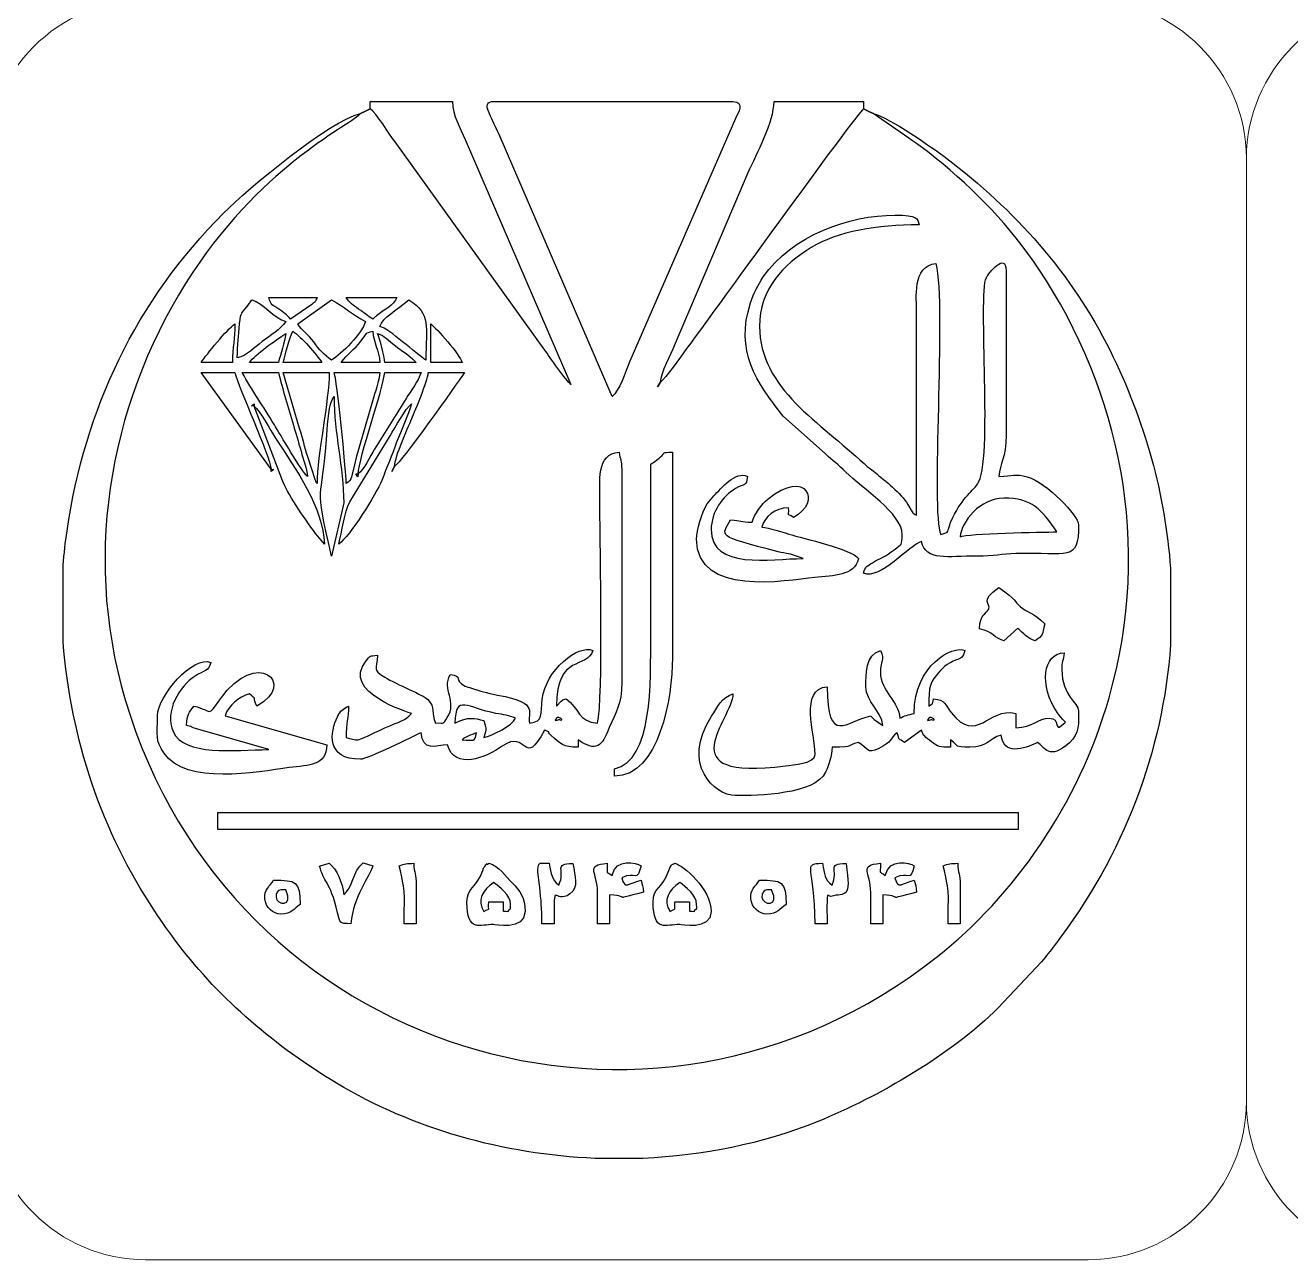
# Model space of a CAD drawing. Header units: millimetres. Extents: x -591 to 604, y 170 to 320.
# Drawn here: x -190.9 to -140.9, y 220.3 to 269.1 of the extents above; entities that cross this region are included whole.
import ezdxf

# ---------------------------------------------------------------- set-up
doc = ezdxf.new("R2010")
doc.units = ezdxf.units.MM
doc.header["$MEASUREMENT"] = 0
doc.layers.add('Layer 1', color=7, linetype='Continuous')

msp = doc.modelspace()

# ---------------------------------------------------------------- linework, layer by layer
at = {"layer": 'Layer 1', "color": 250, "lineweight": 18}
for points in [[(-186.1708, 270.0725), (-186.1708, 270.0725), (-148.8834, 270.0725), (-148.8834, 270.0725), (-145.4375, 270.0725), (-142.6271, 267.2621), (-142.6271, 263.8162), (-142.6271, 263.8162), (-142.6271, 226.5288), (-142.6271, 226.5288), (-142.6271, 223.0829), (-145.4375, 220.2725), (-148.8834, 220.2725), (-148.8834, 220.2725), (-186.1708, 220.2725), (-186.1708, 220.2725), (-189.6167, 220.2725), (-192.4271, 223.0829), (-192.4271, 226.5288), (-192.4271, 226.5288), (-192.4271, 263.8162), (-192.4271, 263.8162), (-192.4271, 267.2621), (-189.6167, 270.0725), (-186.1708, 270.0725)], [(-136.3708, 270.0725), (-136.3708, 270.0725), (-99.0834, 270.0725), (-99.0834, 270.0725), (-95.6375, 270.0725), (-92.8271, 267.2621), (-92.8271, 263.8162), (-92.8271, 263.8162), (-92.8271, 226.5288), (-92.8271, 226.5288), (-92.8271, 223.0829), (-95.6375, 220.2725), (-99.0834, 220.2725), (-99.0834, 220.2725), (-136.3708, 220.2725), (-136.3708, 220.2725), (-139.8167, 220.2725), (-142.6271, 223.0829), (-142.6271, 226.5288), (-142.6271, 226.5288), (-142.6271, 263.8162), (-142.6271, 263.8162), (-142.6271, 267.2621), (-139.8167, 270.0725), (-136.3708, 270.0725)]]:
    msp.add_open_spline(points, degree=3, knots=[0, 0, 0, 0, 0.125, 0.125, 0.125, 0.25, 0.25, 0.25, 0.375, 0.375, 0.375, 0.5, 0.5, 0.5, 0.625, 0.625, 0.625, 0.75, 0.75, 0.75, 0.875, 0.875, 0.875, 1, 1, 1, 1], dxfattribs=at)
at = {"layer": 'Layer 1', "color": 240}
for points, knots in [([(-177.2804, 265.7787), (-177.2804, 265.7787), (-177.4717, 265.6831), (-177.4717, 265.6831), (-177.4717, 265.6831), (-177.2804, 265.7787), (-177.2804, 265.7787)], [0, 0, 0, 0, 0.5, 0.5, 0.5, 1, 1, 1, 1]), ([(-177.2804, 265.7787), (-177.0498, 265.6096), (-176.5298, 264.7777), (-176.2973, 264.467), (-176.2973, 264.467), (-170.3768, 256.2356), (-170.3768, 256.2356), (-170.2064, 255.9854), (-169.5075, 254.9977), (-169.3439, 254.878), (-169.3439, 254.878), (-173.5247, 264.5622), (-173.5247, 264.5622), (-173.7188, 265.0163), (-174.0294, 265.5037), (-174.0294, 266.0656), (-174.0294, 266.0656), (-177.2804, 266.0656), (-177.2804, 266.0656), (-177.2804, 266.0656), (-177.2804, 265.7787), (-177.2804, 265.7787)], [0, 0, 0, 0, 0.1428571, 0.1428571, 0.1428571, 0.2857143, 0.2857143, 0.2857143, 0.4285714, 0.4285714, 0.4285714, 0.5714286, 0.5714286, 0.5714286, 0.7142857, 0.7142857, 0.7142857, 0.8571429, 0.8571429, 0.8571429, 1, 1, 1, 1]), ([(-167.7184, 254.3999), (-167.4313, 254.6104), (-167.1843, 255.3724), (-167.0081, 255.7932), (-167.0081, 255.7932), (-162.8333, 265.3944), (-162.8333, 265.3944), (-162.7437, 265.5854), (-162.4409, 266.0656), (-162.9375, 266.0656), (-162.9375, 266.0656), (-172.4037, 266.0656), (-172.4037, 266.0656), (-172.9265, 266.0656), (-172.5204, 265.5359), (-172.1862, 264.7534), (-172.1862, 264.7534), (-167.7184, 254.3999), (-167.7184, 254.3999)], [0, 0, 0, 0, 0.1666667, 0.1666667, 0.1666667, 0.3333333, 0.3333333, 0.3333333, 0.5, 0.5, 0.5, 0.6666667, 0.6666667, 0.6666667, 0.8333333, 0.8333333, 0.8333333, 1, 1, 1, 1]), ([(-165.806, 254.9736), (-165.5844, 255.122), (-165.0098, 255.9717), (-164.795, 256.2575), (-164.0963, 257.1873), (-158.0695, 265.5622), (-157.7739, 265.7787), (-157.7739, 265.7787), (-157.7739, 266.0656), (-157.7739, 266.0656), (-157.7739, 266.0656), (-161.3119, 266.0656), (-161.3119, 266.0656), (-161.3119, 265.2549), (-162.0009, 264.002), (-162.331, 263.26), (-162.331, 263.26), (-165.2459, 256.4215), (-165.2459, 256.4215), (-165.3788, 256.0995), (-165.776, 255.3346), (-165.806, 254.9736)], [0, 0, 0, 0, 0.1428571, 0.1428571, 0.1428571, 0.2857143, 0.2857143, 0.2857143, 0.4285714, 0.4285714, 0.4285714, 0.5714286, 0.5714286, 0.5714286, 0.7142857, 0.7142857, 0.7142857, 0.8571429, 0.8571429, 0.8571429, 1, 1, 1, 1]), ([(-157.5826, 265.6831), (-157.5826, 265.6831), (-157.7739, 265.7787), (-157.7739, 265.7787), (-157.7739, 265.7787), (-157.5826, 265.6831), (-157.5826, 265.6831)], [0, 0, 0, 0, 0.5, 0.5, 0.5, 1, 1, 1, 1]), ([(-157.3914, 265.5875), (-157.3914, 265.5875), (-156.1483, 264.727), (-156.1483, 264.727), (-155.6948, 264.4247), (-155.3726, 264.1902), (-154.9355, 263.8364), (-153.3436, 262.5483), (-151.9657, 261.1385), (-150.8313, 259.4301), (-147.6321, 254.6115), (-146.3158, 248.6305), (-148.0599, 242.4866), (-149.2536, 238.2813), (-151.8396, 234.638), (-154.85, 232.2562), (-166.2312, 223.2512), (-182.8424, 228.4985), (-186.9731, 242.4121), (-188.744, 248.377), (-187.4536, 254.554), (-184.2992, 259.3151), (-181.415, 263.6681), (-177.9682, 265.1707), (-177.6629, 265.5875), (-178.9107, 265.2968), (-182.0737, 262.6586), (-183.0892, 261.6432), (-186.5412, 258.1916), (-188.5731, 253.9153), (-189.2759, 249.0881), (-189.3414, 248.6392), (-189.3904, 248.1872), (-189.4241, 247.7331), (-189.4241, 247.7331), (-189.4241, 244.6858), (-189.4241, 244.6858), (-189.1492, 240.8946), (-187.8712, 237.1401), (-185.829, 234.0897), (-185.4884, 233.581), (-185.2405, 233.2306), (-184.8763, 232.7477), (-183.2164, 230.5463), (-180.9688, 228.66), (-178.6139, 227.2489), (-175.5971, 225.4412), (-172.0101, 224.4299), (-168.3913, 224.2793), (-168.3913, 224.2793), (-166.4984, 224.2793), (-166.4984, 224.2793), (-164.1227, 224.3787), (-161.7737, 224.8554), (-159.6043, 225.7271), (-157.1533, 226.7121), (-154.3097, 228.381), (-152.4412, 230.2297), (-152.4412, 230.2297), (-150.7262, 232.0528), (-150.7262, 232.0528), (-150.5473, 232.2643), (-150.3729, 232.4916), (-150.219, 232.6928), (-147.4563, 236.3041), (-145.9255, 240.3925), (-145.6301, 244.5787), (-145.6301, 244.5787), (-145.6301, 247.5939), (-145.6301, 247.5939), (-145.8348, 250.5065), (-146.6311, 253.4224), (-148.0206, 256.2167), (-149.5373, 259.2669), (-151.8182, 261.8047), (-154.4818, 263.8118), (-155.0478, 264.2384), (-156.737, 265.4351), (-157.3914, 265.5875)], [0, 0, 0, 0, 0.0384615, 0.0384615, 0.0384615, 0.0769231, 0.0769231, 0.0769231, 0.1153846, 0.1153846, 0.1153846, 0.1538462, 0.1538462, 0.1538462, 0.1923077, 0.1923077, 0.1923077, 0.2307692, 0.2307692, 0.2307692, 0.2692308, 0.2692308, 0.2692308, 0.3076923, 0.3076923, 0.3076923, 0.3461538, 0.3461538, 0.3461538, 0.3846154, 0.3846154, 0.3846154, 0.4230769, 0.4230769, 0.4230769, 0.4615385, 0.4615385, 0.4615385, 0.5, 0.5, 0.5, 0.5384615, 0.5384615, 0.5384615, 0.5769231, 0.5769231, 0.5769231, 0.6153846, 0.6153846, 0.6153846, 0.6538462, 0.6538462, 0.6538462, 0.6923077, 0.6923077, 0.6923077, 0.7307692, 0.7307692, 0.7307692, 0.7692308, 0.7692308, 0.7692308, 0.8076923, 0.8076923, 0.8076923, 0.8461538, 0.8461538, 0.8461538, 0.8846154, 0.8846154, 0.8846154, 0.9230769, 0.9230769, 0.9230769, 0.9615385, 0.9615385, 0.9615385, 1, 1, 1, 1]), ([(-177.4717, 265.6831), (-177.4717, 265.6831), (-177.6629, 265.5875), (-177.6629, 265.5875), (-177.6629, 265.5875), (-177.4717, 265.6831), (-177.4717, 265.6831)], [0, 0, 0, 0, 0.5, 0.5, 0.5, 1, 1, 1, 1]), ([(-157.3914, 265.5875), (-157.3914, 265.5875), (-157.5826, 265.6831), (-157.5826, 265.6831), (-157.5826, 265.6831), (-157.3914, 265.5875), (-157.3914, 265.5875)], [0, 0, 0, 0, 0.5, 0.5, 0.5, 1, 1, 1, 1]), ([(-156.244, 248.9495), (-156.244, 248.486), (-156.259, 248.5803), (-156.5233, 248.3682), (-156.9597, 248.0179), (-157.066, 248.0425), (-157.4166, 247.8272), (-157.6299, 247.6963), (-157.7037, 247.6824), (-157.7739, 247.4195), (-157.1164, 247.1155), (-155.9483, 248.5373), (-155.4791, 248.6626), (-155.2972, 247.8823), (-154.4518, 248.0929), (-153.2795, 248.0886), (-152.6164, 248.0862), (-152.2869, 248.1716), (-151.7529, 248.1877), (-149.6672, 248.2501), (-149.2636, 247.8229), (-149.2636, 249.3319), (-149.2636, 249.689), (-150.5272, 251.0026), (-151.2961, 251.2268), (-151.7825, 251.3686), (-151.8479, 251.2443), (-152.4192, 251.2443), (-152.3758, 251.7662), (-152.1323, 251.9736), (-152.1323, 252.87), (-152.1323, 252.87), (-152.1323, 259.3721), (-152.1323, 259.3721), (-152.1323, 260.1439), (-152.8365, 259.2628), (-152.9136, 259.1017), (-153.2531, 258.3923), (-152.637, 251.7926), (-153.2589, 250.9368), (-153.4944, 250.6128), (-153.9279, 250.3596), (-154.3261, 249.422), (-154.498, 249.0171), (-154.3162, 249.0558), (-154.714, 248.9495), (-155.1256, 249.8073), (-154.4998, 257.9185), (-154.9053, 259.6589), (-155.8651, 259.5791), (-155.6706, 258.2296), (-155.6703, 257.7466), (-155.6703, 257.7466), (-155.6703, 249.7144), (-155.6703, 249.7144), (-155.8752, 249.7971), (-155.7582, 249.7253), (-156.0158, 250.1339), (-156.3065, 250.5949), (-156.9052, 251.0529), (-157.3254, 251.406), (-157.5189, 251.5687), (-157.5572, 251.5644), (-157.7508, 251.7456), (-159.4544, 253.3403), (-161.8856, 254.721), (-161.8856, 257.1728), (-161.8856, 258.6435), (-160.9574, 259.6092), (-159.8389, 260.2897), (-158.7992, 260.9222), (-157.2236, 261.189), (-155.5746, 261.189), (-155.6432, 261.4456), (-155.6245, 261.5715), (-156.5308, 261.5715), (-158.3289, 261.5715), (-160.6113, 260.7647), (-161.7349, 259.1259), (-161.9655, 258.7895), (-162.0964, 258.5163), (-162.237, 258.0981), (-162.8705, 256.2133), (-162.0116, 254.9585), (-160.945, 253.6192), (-160.945, 253.6192), (-159.2798, 252.129), (-159.2798, 252.129), (-158.9734, 251.8369), (-158.7707, 251.7192), (-158.4678, 251.4111), (-157.8292, 250.762), (-156.244, 249.7869), (-156.244, 248.9495)], [0, 0, 0, 0, 0.0322581, 0.0322581, 0.0322581, 0.0645161, 0.0645161, 0.0645161, 0.0967742, 0.0967742, 0.0967742, 0.1290323, 0.1290323, 0.1290323, 0.1612903, 0.1612903, 0.1612903, 0.1935484, 0.1935484, 0.1935484, 0.2258065, 0.2258065, 0.2258065, 0.2580645, 0.2580645, 0.2580645, 0.2903226, 0.2903226, 0.2903226, 0.3225806, 0.3225806, 0.3225806, 0.3548387, 0.3548387, 0.3548387, 0.3870968, 0.3870968, 0.3870968, 0.4193548, 0.4193548, 0.4193548, 0.4516129, 0.4516129, 0.4516129, 0.483871, 0.483871, 0.483871, 0.516129, 0.516129, 0.516129, 0.5483871, 0.5483871, 0.5483871, 0.5806452, 0.5806452, 0.5806452, 0.6129032, 0.6129032, 0.6129032, 0.6451613, 0.6451613, 0.6451613, 0.6774194, 0.6774194, 0.6774194, 0.7096774, 0.7096774, 0.7096774, 0.7419355, 0.7419355, 0.7419355, 0.7741935, 0.7741935, 0.7741935, 0.8064516, 0.8064516, 0.8064516, 0.8387097, 0.8387097, 0.8387097, 0.8709677, 0.8709677, 0.8709677, 0.9032258, 0.9032258, 0.9032258, 0.9354839, 0.9354839, 0.9354839, 0.9677419, 0.9677419, 0.9677419, 1, 1, 1, 1]), ([(-180.4358, 257.4597), (-180.4358, 257.4597), (-179.586, 258.0442), (-179.586, 258.0442), (-179.4427, 258.1789), (-179.4625, 258.1037), (-179.384, 258.3203), (-179.384, 258.3203), (-181.2964, 258.3203), (-181.2964, 258.3203), (-181.2116, 258.0024), (-181.1366, 258.0212), (-180.9017, 257.8546), (-180.7223, 257.7275), (-180.5596, 257.6285), (-180.4358, 257.4597)], [0, 0, 0, 0, 0.2, 0.2, 0.2, 0.4, 0.4, 0.4, 0.6, 0.6, 0.6, 0.8, 0.8, 0.8, 1, 1, 1, 1]), ([(-177.1848, 257.4597), (-177.1848, 257.4597), (-177.0821, 257.5482), (-177.0821, 257.5482), (-177.0672, 257.5606), (-176.9986, 257.6186), (-176.978, 257.6355), (-176.7218, 257.8437), (-176.3473, 257.9922), (-176.2286, 258.3203), (-176.2286, 258.3203), (-178.2366, 258.3203), (-178.2366, 258.3203), (-178.0847, 258.0935), (-177.9822, 258.0195), (-177.7406, 257.8602), (-177.5092, 257.7077), (-177.3837, 257.5928), (-177.1848, 257.4597)], [0, 0, 0, 0, 0.1666667, 0.1666667, 0.1666667, 0.3333333, 0.3333333, 0.3333333, 0.5, 0.5, 0.5, 0.6666667, 0.6666667, 0.6666667, 0.8333333, 0.8333333, 0.8333333, 1, 1, 1, 1]), ([(-182.5395, 255.9298), (-182.1325, 256.0246), (-181.8958, 256.3187), (-181.5563, 256.5721), (-181.2167, 256.8254), (-180.8435, 257.0409), (-180.6271, 257.3641), (-181.0867, 257.4869), (-181.5063, 258.102), (-181.9657, 258.2246), (-182.4212, 257.5447), (-182.397, 257.8277), (-182.4476, 257.2723), (-182.4917, 256.7869), (-182.5395, 256.4771), (-182.5395, 255.9298)], [0, 0, 0, 0, 0.2, 0.2, 0.2, 0.4, 0.4, 0.4, 0.6, 0.6, 0.6, 0.8, 0.8, 0.8, 1, 1, 1, 1]), ([(-180.1489, 257.2685), (-179.9548, 256.9785), (-179.7525, 256.8596), (-179.52, 256.5588), (-179.2813, 256.2499), (-179.113, 256.0368), (-178.8103, 255.8342), (-178.4295, 256.0891), (-177.599, 256.8875), (-177.4717, 257.3641), (-177.9901, 257.6384), (-178.2919, 257.9505), (-178.8103, 258.2246), (-178.8103, 258.2246), (-180.1489, 257.2685), (-180.1489, 257.2685)], [0, 0, 0, 0, 0.2, 0.2, 0.2, 0.4, 0.4, 0.4, 0.6, 0.6, 0.6, 0.8, 0.8, 0.8, 1, 1, 1, 1]), ([(-176.8979, 257.1728), (-176.5256, 257.0734), (-175.4832, 256.1035), (-175.0812, 255.8342), (-175.0812, 257.2135), (-174.8653, 257.632), (-175.7505, 258.2246), (-176.2429, 257.7967), (-176.8, 257.5394), (-176.8979, 257.1728)], [0, 0, 0, 0, 0.3333333, 0.3333333, 0.3333333, 0.6666667, 0.6666667, 0.6666667, 1, 1, 1, 1]), ([(-183.9737, 255.7386), (-183.9737, 255.7386), (-182.7307, 255.7386), (-182.7307, 255.7386), (-182.7307, 256.4073), (-182.6351, 256.6528), (-182.6351, 257.2685), (-182.9547, 257.0546), (-183.7434, 256.0827), (-183.9737, 255.7386)], [0, 0, 0, 0, 0.3333333, 0.3333333, 0.3333333, 0.6666667, 0.6666667, 0.6666667, 1, 1, 1, 1]), ([(-174.8899, 255.7386), (-174.8899, 255.7386), (-173.6469, 255.7386), (-173.6469, 255.7386), (-173.732, 256.0573), (-174.6681, 257.106), (-174.8899, 257.2685), (-174.8899, 257.2685), (-174.8899, 255.7386), (-174.8899, 255.7386)], [0, 0, 0, 0, 0.3333333, 0.3333333, 0.3333333, 0.6666667, 0.6666667, 0.6666667, 1, 1, 1, 1]), ([(-182.0614, 255.7386), (-182.0614, 255.7386), (-180.914, 255.7386), (-180.914, 255.7386), (-180.8298, 256.0995), (-180.6562, 256.5367), (-180.6271, 256.886), (-180.9859, 256.6458), (-181.8407, 256.0679), (-182.0614, 255.7386)], [0, 0, 0, 0, 0.3333333, 0.3333333, 0.3333333, 0.6666667, 0.6666667, 0.6666667, 1, 1, 1, 1]), ([(-180.7227, 255.7386), (-180.7227, 255.7386), (-179.1928, 255.7386), (-179.1928, 255.7386), (-179.4173, 256.0737), (-180.0044, 256.7568), (-180.3402, 256.9816), (-180.4685, 256.7145), (-180.647, 256.0634), (-180.7227, 255.7386)], [0, 0, 0, 0, 0.3333333, 0.3333333, 0.3333333, 0.6666667, 0.6666667, 0.6666667, 1, 1, 1, 1]), ([(-178.4278, 255.7386), (-178.4278, 255.7386), (-176.8979, 255.7386), (-176.8979, 255.7386), (-176.9393, 256.2354), (-177.147, 256.5277), (-177.1848, 256.9816), (-177.5148, 256.8935), (-177.3526, 256.9722), (-177.6494, 256.5857), (-177.895, 256.266), (-178.1993, 256.0798), (-178.4278, 255.7386)], [0, 0, 0, 0, 0.25, 0.25, 0.25, 0.5, 0.5, 0.5, 0.75, 0.75, 0.75, 1, 1, 1, 1]), ([(-176.7066, 255.7386), (-176.7066, 255.7386), (-175.4637, 255.7386), (-175.4637, 255.7386), (-175.6112, 255.9402), (-175.9666, 256.1614), (-176.2021, 256.3388), (-176.6479, 256.6747), (-176.6849, 256.8037), (-176.9935, 256.886), (-176.9033, 256.6979), (-176.7286, 256.0025), (-176.7066, 255.7386)], [0, 0, 0, 0, 0.25, 0.25, 0.25, 0.5, 0.5, 0.5, 0.75, 0.75, 0.75, 1, 1, 1, 1]), ([(-181.2008, 251.5313), (-181.2416, 252.0214), (-182.4909, 254.7372), (-182.6351, 255.356), (-182.6351, 255.356), (-183.9737, 255.356), (-183.9737, 255.356), (-183.9737, 255.356), (-181.2008, 251.5313), (-181.2008, 251.5313)], [0, 0, 0, 0, 0.3333333, 0.3333333, 0.3333333, 0.6666667, 0.6666667, 0.6666667, 1, 1, 1, 1]), ([(-179.7665, 251.2443), (-179.7918, 251.548), (-179.9272, 251.913), (-180.0201, 252.2338), (-180.1284, 252.6078), (-180.2316, 252.9603), (-180.3194, 253.2731), (-180.5175, 253.9783), (-180.7559, 254.6774), (-180.914, 255.356), (-180.914, 255.356), (-182.3482, 255.356), (-182.3482, 255.356), (-181.9618, 254.6256), (-181.5065, 254.0096), (-181.0743, 253.2833), (-180.869, 252.9382), (-179.9643, 251.3892), (-179.7665, 251.2443)], [0, 0, 0, 0, 0.1666667, 0.1666667, 0.1666667, 0.3333333, 0.3333333, 0.3333333, 0.5, 0.5, 0.5, 0.6666667, 0.6666667, 0.6666667, 0.8333333, 0.8333333, 0.8333333, 1, 1, 1, 1]), ([(-179.384, 250.9576), (-179.384, 252.0683), (-178.906, 254.2569), (-178.906, 255.356), (-178.906, 255.356), (-180.7227, 255.356), (-180.7227, 255.356), (-180.7227, 255.356), (-180.0741, 253.1361), (-180.0741, 253.1361), (-179.959, 252.7262), (-179.8705, 252.4169), (-179.7553, 252.0206), (-179.7553, 252.0206), (-179.4538, 251.0789), (-179.4538, 251.0789), (-179.4456, 251.0624), (-179.426, 251.031), (-179.4192, 251.018), (-179.4123, 251.0049), (-179.3974, 250.9766), (-179.384, 250.9576)], [0, 0, 0, 0, 0.1428571, 0.1428571, 0.1428571, 0.2857143, 0.2857143, 0.2857143, 0.4285714, 0.4285714, 0.4285714, 0.5714286, 0.5714286, 0.5714286, 0.7142857, 0.7142857, 0.7142857, 0.8571429, 0.8571429, 0.8571429, 1, 1, 1, 1]), ([(-178.2366, 250.9576), (-177.9383, 251.176), (-178.0853, 251.0874), (-177.8334, 251.9886), (-177.8334, 251.9886), (-177.1961, 254.2198), (-177.1961, 254.2198), (-177.1015, 254.5439), (-176.9252, 255.029), (-176.8979, 255.356), (-176.8979, 255.356), (-178.7147, 255.356), (-178.7147, 255.356), (-178.5966, 255.11), (-178.2366, 251.513), (-178.2366, 250.9576)], [0, 0, 0, 0, 0.2, 0.2, 0.2, 0.4, 0.4, 0.4, 0.6, 0.6, 0.6, 0.8, 0.8, 0.8, 1, 1, 1, 1]), ([(-177.7585, 251.3399), (-177.5241, 251.5117), (-177.2915, 252.0235), (-177.1077, 252.3148), (-177.1077, 252.3148), (-175.8647, 254.3228), (-175.8647, 254.3228), (-175.681, 254.6145), (-175.3601, 255.0278), (-175.2724, 255.356), (-175.2724, 255.356), (-176.7066, 255.356), (-176.7066, 255.356), (-176.7592, 254.724), (-177.7447, 251.9594), (-177.7585, 251.3399)], [0, 0, 0, 0, 0.2, 0.2, 0.2, 0.4, 0.4, 0.4, 0.6, 0.6, 0.6, 0.8, 0.8, 0.8, 1, 1, 1, 1]), ([(-176.3242, 251.6269), (-176.0545, 251.8074), (-173.8776, 254.8687), (-173.5511, 255.356), (-173.5511, 255.356), (-174.9855, 255.356), (-174.9855, 255.356), (-175.018, 254.9663), (-175.4975, 253.885), (-175.6411, 253.5256), (-175.8223, 253.0723), (-176.2856, 252.0902), (-176.3242, 251.6269)], [0, 0, 0, 0, 0.25, 0.25, 0.25, 0.5, 0.5, 0.5, 0.75, 0.75, 0.75, 1, 1, 1, 1]), ([(-165.806, 254.9736), (-165.806, 254.9736), (-165.916, 254.7872), (-165.916, 254.7872), (-165.916, 254.7872), (-165.806, 254.9736), (-165.806, 254.9736)], [0, 0, 0, 0, 0.5, 0.5, 0.5, 1, 1, 1, 1]), ([(-178.8103, 248.0889), (-178.8103, 248.0889), (-178.3322, 250.1925), (-178.3322, 250.1925), (-178.3322, 251.6315), (-178.7147, 252.9305), (-178.7147, 254.3999), (-178.9396, 254.0761), (-178.9605, 253.4323), (-178.9982, 252.8666), (-179.1913, 249.9816), (-179.5384, 251.2142), (-178.8103, 248.0889)], [0, 0, 0, 0, 0.25, 0.25, 0.25, 0.5, 0.5, 0.5, 0.75, 0.75, 0.75, 1, 1, 1, 1]), ([(-181.8701, 254.0174), (-181.8701, 254.0174), (-181.8701, 254.113), (-181.8701, 254.113), (-181.8701, 254.113), (-181.9817, 254.0333), (-181.9817, 254.0333), (-181.9817, 254.0333), (-181.8701, 254.0174), (-181.8701, 254.0174)], [0, 0, 0, 0, 0.3333333, 0.3333333, 0.3333333, 0.6666667, 0.6666667, 0.6666667, 1, 1, 1, 1]), ([(-181.8701, 254.0174), (-181.8701, 254.0174), (-180.7376, 251.0383), (-180.7376, 251.0383), (-180.4966, 250.4315), (-179.7944, 249.4434), (-179.3585, 248.8793), (-179.2646, 248.7581), (-179.1818, 248.6644), (-179.0972, 248.567), (-179.1289, 249.9936), (-180.2262, 251.5132), (-181.0283, 252.7556), (-181.228, 253.0649), (-181.6408, 253.8493), (-181.8701, 254.0174)], [0, 0, 0, 0, 0.2, 0.2, 0.2, 0.4, 0.4, 0.4, 0.6, 0.6, 0.6, 0.8, 0.8, 0.8, 1, 1, 1, 1]), ([(-178.5234, 248.567), (-178.092, 248.8832), (-177.051, 250.5167), (-176.8293, 251.0802), (-176.6177, 251.6177), (-176.4249, 252.0804), (-176.2397, 252.5942), (-176.0686, 253.0696), (-175.7616, 253.6549), (-175.6549, 254.113), (-175.8847, 253.9446), (-176.2965, 253.161), (-176.4967, 252.8513), (-176.4967, 252.8513), (-178.0955, 250.2426), (-178.0955, 250.2426), (-178.2927, 249.827), (-178.4118, 249.0466), (-178.5234, 248.567)], [0, 0, 0, 0, 0.1666667, 0.1666667, 0.1666667, 0.3333333, 0.3333333, 0.3333333, 0.5, 0.5, 0.5, 0.6666667, 0.6666667, 0.6666667, 0.8333333, 0.8333333, 0.8333333, 1, 1, 1, 1]), ([(-168.2921, 241.4911), (-169.0585, 241.5081), (-169.0033, 242.0912), (-169.5351, 242.4473), (-169.7092, 242.4007), (-169.632, 242.4274), (-169.7297, 242.3549), (-169.7297, 242.3549), (-169.9176, 242.1605), (-169.9176, 242.1605), (-169.9176, 244.2652), (-168.6905, 243.5842), (-168.4833, 244.3597), (-169.0468, 244.6202), (-170.3392, 243.5889), (-170.4781, 242.4339), (-170.5463, 241.8663), (-170.4158, 241.5371), (-170.9694, 241.4911), (-171.1322, 241.8852), (-170.4696, 242.261), (-172.2528, 242.5982), (-172.7238, 242.6871), (-172.8852, 242.7497), (-173.3114, 242.8783), (-173.3165, 242.8798), (-173.5185, 242.9421), (-173.5291, 242.9475), (-174.0224, 243.1959), (-173.5655, 243.3423), (-174.1248, 243.4035), (-174.4524, 242.8205), (-173.8178, 242.3368), (-174.2396, 241.7039), (-174.4204, 241.4326), (-174.2874, 241.5002), (-174.6986, 241.4911), (-174.8866, 241.8829), (-174.6787, 242.095), (-175.0086, 242.4241), (-175.195, 242.6101), (-176.2138, 243.0026), (-176.7083, 243.3086), (-177.233, 243.6335), (-177.0069, 243.5706), (-176.9935, 244.1685), (-177.3173, 244.1415), (-177.268, 244.1611), (-177.4438, 243.9493), (-178.4817, 242.6975), (-175.6817, 241.8757), (-175.6549, 241.8736), (-175.8641, 241.5879), (-176.151, 241.552), (-176.7041, 241.2971), (-177.9453, 240.7253), (-177.6495, 240.7806), (-178.2366, 240.9174), (-178.2366, 241.4979), (-178.1409, 241.6835), (-178.1409, 242.1605), (-178.3707, 242.0389), (-178.4496, 242.0046), (-178.5801, 241.7387), (-178.8751, 241.1373), (-179.0392, 240.0567), (-177.6629, 240.0567), (-177.4252, 240.0567), (-175.5749, 240.9485), (-175.2724, 241.1085), (-175.2106, 240.3655), (-174.6974, 240.5908), (-174.2206, 240.6304), (-173.9449, 239.598), (-172.7064, 240.1298), (-172.0604, 240.579), (-171.0476, 241.2832), (-171.2272, 239.6329), (-170.3957, 241.2041), (-170.0272, 241.0708), (-170.3737, 241.222), (-170.1223, 240.9994), (-169.7513, 240.6709), (-169.6679, 240.5348), (-169.057, 240.5348), (-169.057, 240.5348), (-169.057, 240.8216), (-169.057, 240.8216), (-168.3367, 240.3391), (-168.1286, 240.5447), (-167.8264, 241.3121), (-167.5653, 241.9752), (-167.3359, 242.1724), (-167.3359, 243.1166), (-167.3359, 243.1166), (-167.3359, 251.5313), (-167.3359, 251.5313), (-167.3359, 251.861), (-167.4066, 251.9015), (-167.4315, 252.2006), (-168.3597, 252.1234), (-168.1966, 251.0883), (-168.1965, 250.0969), (-168.1963, 248.2505), (-168.0571, 242.4997), (-168.2921, 241.4911)], [0, 0, 0, 0, 0.0285714, 0.0285714, 0.0285714, 0.0571429, 0.0571429, 0.0571429, 0.0857143, 0.0857143, 0.0857143, 0.1142857, 0.1142857, 0.1142857, 0.1428571, 0.1428571, 0.1428571, 0.1714286, 0.1714286, 0.1714286, 0.2, 0.2, 0.2, 0.2285714, 0.2285714, 0.2285714, 0.2571429, 0.2571429, 0.2571429, 0.2857143, 0.2857143, 0.2857143, 0.3142857, 0.3142857, 0.3142857, 0.3428571, 0.3428571, 0.3428571, 0.3714286, 0.3714286, 0.3714286, 0.4, 0.4, 0.4, 0.4285714, 0.4285714, 0.4285714, 0.4571429, 0.4571429, 0.4571429, 0.4857143, 0.4857143, 0.4857143, 0.5142857, 0.5142857, 0.5142857, 0.5428571, 0.5428571, 0.5428571, 0.5714286, 0.5714286, 0.5714286, 0.6, 0.6, 0.6, 0.6285714, 0.6285714, 0.6285714, 0.6571429, 0.6571429, 0.6571429, 0.6857143, 0.6857143, 0.6857143, 0.7142857, 0.7142857, 0.7142857, 0.7428571, 0.7428571, 0.7428571, 0.7714286, 0.7714286, 0.7714286, 0.8, 0.8, 0.8, 0.8285714, 0.8285714, 0.8285714, 0.8571429, 0.8571429, 0.8571429, 0.8857143, 0.8857143, 0.8857143, 0.9142857, 0.9142857, 0.9142857, 0.9428571, 0.9428571, 0.9428571, 0.9714286, 0.9714286, 0.9714286, 1, 1, 1, 1]), ([(-166.1885, 251.7225), (-166.1885, 249.4913), (-166.1885, 247.2602), (-166.1885, 245.0291), (-166.1885, 243.0472), (-166.1033, 240.0283), (-167.6227, 239.6742), (-167.6227, 239.6742), (-167.6227, 239.3873), (-167.6227, 239.3873), (-165.8472, 239.3873), (-165.3279, 242.5273), (-165.3279, 244.0728), (-165.3279, 244.0728), (-165.3279, 252.2006), (-165.3279, 252.2006), (-165.7894, 252.1903), (-165.5704, 252.1958), (-165.8064, 252.0096), (-165.8082, 252.0082), (-165.886, 251.9342), (-165.9604, 251.877), (-166.0656, 251.7959), (-166.1054, 251.778), (-166.1885, 251.7225)], [0, 0, 0, 0, 0.125, 0.125, 0.125, 0.25, 0.25, 0.25, 0.375, 0.375, 0.375, 0.5, 0.5, 0.5, 0.625, 0.625, 0.625, 0.75, 0.75, 0.75, 0.875, 0.875, 0.875, 1, 1, 1, 1]), ([(-181.2008, 251.5313), (-181.2008, 251.5313), (-181.2008, 251.4357), (-181.2008, 251.4357), (-181.2008, 251.4357), (-181.0892, 251.5154), (-181.0892, 251.5154), (-181.0892, 251.5154), (-181.2008, 251.5313), (-181.2008, 251.5313)], [0, 0, 0, 0, 0.3333333, 0.3333333, 0.3333333, 0.6666667, 0.6666667, 0.6666667, 1, 1, 1, 1]), ([(-177.7585, 251.3399), (-177.7585, 251.3399), (-177.8541, 251.3399), (-177.8541, 251.3399), (-177.8541, 251.3399), (-177.7744, 251.2285), (-177.7744, 251.2285), (-177.7744, 251.2285), (-177.7585, 251.3399), (-177.7585, 251.3399)], [0, 0, 0, 0, 0.3333333, 0.3333333, 0.3333333, 0.6666667, 0.6666667, 0.6666667, 1, 1, 1, 1]), ([(-176.3242, 251.6269), (-176.3242, 251.6269), (-176.4342, 251.4403), (-176.4342, 251.4403), (-176.4342, 251.4403), (-176.3242, 251.6269), (-176.3242, 251.6269)], [0, 0, 0, 0, 0.5, 0.5, 0.5, 1, 1, 1, 1]), ([(-164.3718, 248.7582), (-164.3718, 246.4664), (-160.8503, 247.12), (-159.7032, 247.2452), (-158.9419, 247.3285), (-158.1526, 247.2916), (-157.9651, 247.9932), (-158.2386, 248.3665), (-160.1562, 248.7844), (-160.7264, 248.9612), (-160.9789, 249.0396), (-161.501, 249.2123), (-161.79, 249.2363), (-161.6769, 249.66), (-161.2805, 249.9892), (-160.7382, 250.0013), (-160.7011, 249.5572), (-160.8406, 249.8341), (-160.5468, 249.6187), (-159.4048, 250.2232), (-160.0172, 251.5947), (-161.5617, 250.3468), (-161.7945, 250.159), (-162.0994, 249.7412), (-162.1723, 249.4275), (-162.653, 249.4275), (-162.6005, 249.5136), (-163.033, 249.5232), (-163.3768, 248.8736), (-163.6616, 248.901), (-161.1424, 248.2583), (-161.0053, 248.2234), (-160.8847, 248.2107), (-160.6632, 248.1638), (-160.6632, 248.1638), (-160.228, 248.0252), (-160.228, 248.0252), (-160.2139, 248.0191), (-160.1845, 248.006), (-160.1643, 247.9932), (-161.459, 247.9932), (-163.798, 247.5294), (-163.798, 249.1407), (-163.798, 249.8393), (-163.3271, 250.4754), (-162.8365, 250.761), (-162.4629, 250.9785), (-162.4102, 250.8188), (-162.3637, 251.2443), (-162.851, 251.4698), (-163.3833, 250.7689), (-163.695, 250.4721), (-163.695, 250.4721), (-163.9544, 250.1578), (-163.9544, 250.1578), (-164.1734, 249.8085), (-164.3718, 249.0962), (-164.3718, 248.7582)], [0, 0, 0, 0, 0.0526316, 0.0526316, 0.0526316, 0.1052632, 0.1052632, 0.1052632, 0.1578947, 0.1578947, 0.1578947, 0.2105263, 0.2105263, 0.2105263, 0.2631579, 0.2631579, 0.2631579, 0.3157895, 0.3157895, 0.3157895, 0.3684211, 0.3684211, 0.3684211, 0.4210526, 0.4210526, 0.4210526, 0.4736842, 0.4736842, 0.4736842, 0.5263158, 0.5263158, 0.5263158, 0.5789474, 0.5789474, 0.5789474, 0.6315789, 0.6315789, 0.6315789, 0.6842105, 0.6842105, 0.6842105, 0.7368421, 0.7368421, 0.7368421, 0.7894737, 0.7894737, 0.7894737, 0.8421053, 0.8421053, 0.8421053, 0.8947368, 0.8947368, 0.8947368, 0.9473684, 0.9473684, 0.9473684, 1, 1, 1, 1]), ([(-153.9491, 248.8538), (-153.8997, 249.4482), (-153.158, 250.3839), (-152.228, 250.3839), (-151.1179, 250.3839), (-150.7187, 249.9327), (-150.1243, 249.045), (-150.7117, 249.045), (-153.6761, 248.985), (-153.9491, 248.8538)], [0, 0, 0, 0, 0.3333333, 0.3333333, 0.3333333, 0.6666667, 0.6666667, 0.6666667, 1, 1, 1, 1]), ([(-153.1842, 245.2203), (-152.6308, 245.0913), (-152.6144, 244.8453), (-152.228, 244.7422), (-152.228, 244.7422), (-151.6721, 245.2389), (-151.6721, 245.2389), (-151.4447, 245.0381), (-151.2937, 244.8245), (-150.9849, 244.7422), (-150.6584, 244.9608), (-150.7045, 244.9736), (-150.6025, 245.4115), (-151.0258, 245.8577), (-151.334, 245.887), (-151.5598, 246.0797), (-151.8365, 246.3154), (-151.6739, 246.3467), (-152.4192, 246.8458), (-153.2126, 246.3145), (-152.7041, 246.2234), (-152.8267, 245.9833), (-152.9186, 245.8038), (-153.1713, 245.7937), (-153.1842, 245.2203)], [0, 0, 0, 0, 0.125, 0.125, 0.125, 0.25, 0.25, 0.25, 0.375, 0.375, 0.375, 0.5, 0.5, 0.5, 0.625, 0.625, 0.625, 0.75, 0.75, 0.75, 0.875, 0.875, 0.875, 1, 1, 1, 1]), ([(-185.695, 241.778), (-185.695, 240.9362), (-185.7986, 240.8412), (-185.4442, 240.3075), (-184.5815, 239.0086), (-181.7535, 239.5564), (-180.4901, 239.7285), (-179.6933, 239.837), (-179.0208, 239.771), (-179.0015, 240.6304), (-179.0015, 240.6304), (-183.0175, 241.778), (-183.0175, 241.778), (-182.9077, 242.1894), (-182.4711, 242.5291), (-182.0614, 242.6385), (-181.7455, 242.4071), (-181.9541, 242.5344), (-181.7745, 242.1605), (-180.1265, 243.0325), (-181.785, 244.4894), (-183.2092, 242.4476), (-183.7419, 241.6841), (-183.5001, 241.9833), (-184.2607, 242.1605), (-184.4351, 241.8998), (-184.5376, 241.8409), (-184.5476, 241.3955), (-184.1926, 241.3127), (-184.5175, 241.3742), (-184.1908, 241.274), (-184.1908, 241.274), (-181.2964, 240.4392), (-181.2964, 240.4392), (-182.6694, 240.4392), (-184.6475, 240.159), (-185.0773, 241.1551), (-185.4231, 241.9563), (-184.8471, 242.9319), (-184.2065, 243.3492), (-183.8529, 243.5795), (-183.6887, 243.5166), (-183.5912, 243.8816), (-184.2789, 244.1996), (-185.695, 242.5441), (-185.695, 241.778)], [0, 0, 0, 0, 0.0666667, 0.0666667, 0.0666667, 0.1333333, 0.1333333, 0.1333333, 0.2, 0.2, 0.2, 0.2666667, 0.2666667, 0.2666667, 0.3333333, 0.3333333, 0.3333333, 0.4, 0.4, 0.4, 0.4666667, 0.4666667, 0.4666667, 0.5333333, 0.5333333, 0.5333333, 0.6, 0.6, 0.6, 0.6666667, 0.6666667, 0.6666667, 0.7333333, 0.7333333, 0.7333333, 0.8, 0.8, 0.8, 0.8666667, 0.8666667, 0.8666667, 0.9333333, 0.9333333, 0.9333333, 1, 1, 1, 1]), ([(-155.7659, 241.8736), (-155.9976, 241.8195), (-156.1496, 241.7735), (-156.3396, 241.6822), (-156.354, 242.3271), (-157.1046, 242.7548), (-157.1046, 243.4991), (-157.1046, 243.9648), (-156.9137, 243.9618), (-157.1046, 244.3597), (-157.6972, 244.2014), (-157.6783, 243.3991), (-157.6783, 242.9254), (-157.6783, 242.3293), (-157.0573, 241.9779), (-157.0089, 241.3955), (-157.0089, 241.3955), (-157.3535, 241.6246), (-157.3535, 241.6246), (-157.4084, 241.6789), (-157.4672, 241.7591), (-157.4871, 241.778), (-158.4532, 241.5529), (-159.2082, 240.5775), (-159.2082, 242.9254), (-160.3212, 242.8328), (-159.6864, 241.0626), (-159.6864, 240.2479), (-159.6864, 239.8866), (-160.5552, 239.837), (-160.8618, 239.7979), (-165.597, 239.1935), (-162.9598, 241.6301), (-162.9375, 242.6385), (-163.3766, 242.5213), (-163.5527, 242.1122), (-163.7807, 241.7607), (-165.0195, 239.8518), (-163.6507, 238.6224), (-162.8418, 238.6224), (-161.9375, 238.6224), (-159.7006, 238.6567), (-159.2719, 239.5467), (-159.1531, 239.7933), (-159.0241, 240.2148), (-159.0169, 240.5348), (-158.0307, 240.5348), (-158.5156, 240.5978), (-157.9651, 240.7262), (-157.5857, 240.472), (-157.6484, 240.2626), (-157.1664, 240.4888), (-156.5881, 240.7606), (-156.7827, 240.8539), (-156.4352, 241.1085), (-156.346, 240.7745), (-156.3988, 240.8938), (-156.1483, 240.7262), (-156.1483, 240.7262), (-155.4791, 241.2041), (-155.4791, 241.2041), (-155.4242, 240.9989), (-155.3309, 240.9244), (-155.0785, 240.7441), (-154.8045, 240.5482), (-154.778, 240.5348), (-154.3316, 240.5348), (-154.3316, 240.5348), (-154.3316, 240.8216), (-154.3316, 240.8216), (-153.9471, 240.5641), (-154.2155, 240.5348), (-153.5666, 240.5348), (-152.8509, 240.5348), (-152.8267, 240.8786), (-152.3236, 241.0129), (-152.2571, 240.2141), (-151.4322, 240.4389), (-150.8893, 240.7262), (-150.6131, 240.5411), (-150.4209, 239.9879), (-149.6275, 240.7073), (-149.2156, 241.0806), (-149.2636, 241.4878), (-149.2636, 241.9692), (-149.2636, 242.3071), (-149.9331, 242.5414), (-149.9331, 243.5948), (-149.9331, 243.9244), (-149.8624, 243.9649), (-149.8375, 244.2641), (-150.6723, 244.2454), (-150.8456, 242.9916), (-150.1, 241.89), (-149.7491, 241.3714), (-149.6867, 241.6283), (-149.9377, 241.3982), (-150.2379, 241.1232), (-149.9769, 241.6822), (-150.4112, 241.6822), (-150.8894, 241.6822), (-151.0451, 241.3155), (-151.7499, 241.2999), (-151.7499, 241.2999), (-151.7499, 241.8736), (-151.7499, 241.8736), (-152.8623, 242.1327), (-153.2734, 240.6206), (-154.3034, 241.9017), (-154.5552, 242.2152), (-154.5233, 242.4076), (-155.0009, 242.4473), (-155.0678, 242.1677), (-154.9886, 242.3095), (-155.1922, 242.1605), (-155.1922, 242.9375), (-155.1459, 243.1033), (-154.7545, 243.5396), (-154.1782, 244.1826), (-153.906, 243.8046), (-153.7579, 244.3597), (-154.2344, 244.58), (-155.7659, 243.7768), (-155.7659, 241.8736)], [0, 0, 0, 0, 0.0243902, 0.0243902, 0.0243902, 0.0487805, 0.0487805, 0.0487805, 0.0731707, 0.0731707, 0.0731707, 0.097561, 0.097561, 0.097561, 0.1219512, 0.1219512, 0.1219512, 0.1463415, 0.1463415, 0.1463415, 0.1707317, 0.1707317, 0.1707317, 0.195122, 0.195122, 0.195122, 0.2195122, 0.2195122, 0.2195122, 0.2439024, 0.2439024, 0.2439024, 0.2682927, 0.2682927, 0.2682927, 0.2926829, 0.2926829, 0.2926829, 0.3170732, 0.3170732, 0.3170732, 0.3414634, 0.3414634, 0.3414634, 0.3658537, 0.3658537, 0.3658537, 0.3902439, 0.3902439, 0.3902439, 0.4146341, 0.4146341, 0.4146341, 0.4390244, 0.4390244, 0.4390244, 0.4634146, 0.4634146, 0.4634146, 0.4878049, 0.4878049, 0.4878049, 0.5121951, 0.5121951, 0.5121951, 0.5365854, 0.5365854, 0.5365854, 0.5609756, 0.5609756, 0.5609756, 0.5853659, 0.5853659, 0.5853659, 0.6097561, 0.6097561, 0.6097561, 0.6341463, 0.6341463, 0.6341463, 0.6585366, 0.6585366, 0.6585366, 0.6829268, 0.6829268, 0.6829268, 0.7073171, 0.7073171, 0.7073171, 0.7317073, 0.7317073, 0.7317073, 0.7560976, 0.7560976, 0.7560976, 0.7804878, 0.7804878, 0.7804878, 0.804878, 0.804878, 0.804878, 0.8292683, 0.8292683, 0.8292683, 0.8536585, 0.8536585, 0.8536585, 0.8780488, 0.8780488, 0.8780488, 0.902439, 0.902439, 0.902439, 0.9268293, 0.9268293, 0.9268293, 0.9512195, 0.9512195, 0.9512195, 0.9756098, 0.9756098, 0.9756098, 1, 1, 1, 1]), ([(-173.9337, 241.4911), (-173.9075, 242.6661), (-173.4528, 242.0815), (-172.3095, 241.8721), (-171.9993, 241.8153), (-171.7916, 241.8015), (-171.5431, 241.6822), (-171.6534, 241.3779), (-172.4782, 240.989), (-172.7863, 240.9174), (-172.6843, 241.3552), (-172.6843, 241.1487), (-172.7863, 241.5868), (-173.1729, 241.6893), (-173.3872, 241.7533), (-173.9337, 241.4911)], [0, 0, 0, 0, 0.2, 0.2, 0.2, 0.4, 0.4, 0.4, 0.6, 0.6, 0.6, 0.8, 0.8, 0.8, 1, 1, 1, 1]), ([(-169.9176, 241.6822), (-169.816, 241.7838), (-169.555, 241.5305), (-169.8111, 241.6326), (-169.8133, 241.6334), (-170.0778, 241.5221), (-169.9176, 241.6822)], [0, 0, 0, 0, 0.5, 0.5, 0.5, 1, 1, 1, 1]), ([(-155.1922, 241.6822), (-155.0906, 241.7838), (-154.8295, 241.5305), (-155.0856, 241.6326), (-155.0879, 241.6334), (-155.3524, 241.5221), (-155.1922, 241.6822)], [0, 0, 0, 0, 0.5, 0.5, 0.5, 1, 1, 1, 1]), ([(-173.6469, 240.8216), (-173.5227, 240.9296), (-173.6436, 240.8578), (-173.4149, 240.9722), (-173.292, 241.0335), (-173.1948, 241.0502), (-173.073, 241.1085), (-173.1779, 240.716), (-173.1444, 240.8216), (-173.6469, 240.8216)], [0, 0, 0, 0, 0.3333333, 0.3333333, 0.3333333, 0.6666667, 0.6666667, 0.6666667, 1, 1, 1, 1]), ([(-183.3044, 237.2838), (-183.3044, 237.2838), (-151.6543, 237.2838), (-151.6543, 237.2838), (-151.6543, 237.2838), (-151.6543, 237.953), (-151.6543, 237.953), (-151.6543, 237.953), (-183.3044, 237.953), (-183.3044, 237.953), (-183.3044, 237.953), (-183.3044, 237.2838), (-183.3044, 237.2838)], [0, 0, 0, 0, 0.25, 0.25, 0.25, 0.5, 0.5, 0.5, 0.75, 0.75, 0.75, 1, 1, 1, 1]), ([(-179.2848, 235.8378), (-179.1326, 235.1808), (-178.8886, 235.2978), (-178.5714, 233.9846), (-178.4703, 233.5661), (-178.5161, 233.565), (-178.0454, 233.5546), (-177.9529, 234.6663), (-177.2864, 235.4131), (-177.1848, 235.8495), (-177.1848, 235.8495), (-177.5636, 235.9567), (-177.5636, 235.9567), (-177.9725, 235.6482), (-177.982, 234.9586), (-178.3322, 234.702), (-178.3706, 235.1632), (-178.6184, 235.7343), (-178.906, 235.945), (-178.906, 235.945), (-179.2848, 235.8378), (-179.2848, 235.8378)], [0, 0, 0, 0, 0.1428571, 0.1428571, 0.1428571, 0.2857143, 0.2857143, 0.2857143, 0.4285714, 0.4285714, 0.4285714, 0.5714286, 0.5714286, 0.5714286, 0.7142857, 0.7142857, 0.7142857, 0.8571429, 0.8571429, 0.8571429, 1, 1, 1, 1]), ([(-176.1329, 235.8495), (-175.8588, 234.6726), (-175.9417, 234.8561), (-175.9417, 233.5546), (-175.9417, 233.5546), (-175.4637, 233.5546), (-175.4637, 233.5546), (-175.4637, 233.5546), (-175.4637, 235.0844), (-175.4637, 235.0844), (-175.4637, 235.5651), (-175.5495, 235.5126), (-175.5592, 235.945), (-175.8145, 235.9394), (-175.9415, 235.9237), (-176.1329, 235.8495)], [0, 0, 0, 0, 0.2, 0.2, 0.2, 0.4, 0.4, 0.4, 0.6, 0.6, 0.6, 0.8, 0.8, 0.8, 1, 1, 1, 1]), ([(-173.4557, 234.4152), (-173.4557, 233.1841), (-172.9402, 233.5271), (-172.4037, 233.5271), (-172.4032, 233.5271), (-171.1607, 233.2627), (-171.1607, 234.0326), (-171.1607, 234.5969), (-171.3617, 234.8639), (-171.6601, 235.1587), (-171.9458, 235.4406), (-172.183, 235.835), (-172.5951, 235.945), (-172.7734, 235.8256), (-172.5854, 236.0398), (-172.7526, 235.8161), (-172.8621, 235.6695), (-172.7797, 235.7986), (-172.8317, 235.6602), (-173.1142, 234.9059), (-173.4557, 234.9898), (-173.4557, 234.4152)], [0, 0, 0, 0, 0.1428571, 0.1428571, 0.1428571, 0.2857143, 0.2857143, 0.2857143, 0.4285714, 0.4285714, 0.4285714, 0.5714286, 0.5714286, 0.5714286, 0.7142857, 0.7142857, 0.7142857, 0.8571429, 0.8571429, 0.8571429, 1, 1, 1, 1]), ([(-170.4913, 233.5546), (-170.4913, 233.5546), (-170.0133, 233.5546), (-170.0133, 233.5546), (-170.0133, 235.4471), (-170.0314, 234.2649), (-169.3815, 234.733), (-169.0229, 234.9914), (-169.1895, 235.4305), (-169.2646, 235.9422), (-170.0725, 235.9267), (-169.5342, 235.6842), (-169.822, 235.0844), (-170.132, 235.3115), (-170.1052, 235.5187), (-170.2045, 235.945), (-170.5807, 235.9366), (-170.6291, 236.0362), (-170.658, 235.6851), (-170.6589, 235.6741), (-170.5966, 235.1633), (-170.579, 234.9984), (-170.5259, 234.501), (-170.4913, 234.1778), (-170.4913, 233.5546)], [0, 0, 0, 0, 0.125, 0.125, 0.125, 0.25, 0.25, 0.25, 0.375, 0.375, 0.375, 0.5, 0.5, 0.5, 0.625, 0.625, 0.625, 0.75, 0.75, 0.75, 0.875, 0.875, 0.875, 1, 1, 1, 1]), ([(-168.2921, 234.7976), (-168.2921, 234.7976), (-168.2921, 233.5546), (-168.2921, 233.5546), (-168.2921, 233.5546), (-167.814, 233.5546), (-167.814, 233.5546), (-167.814, 233.5546), (-167.814, 234.702), (-167.814, 234.702), (-166.8327, 234.6203), (-167.8573, 234.4755), (-166.4753, 234.7976), (-166.4968, 235.0557), (-166.5201, 235.0576), (-166.571, 235.2757), (-167.0681, 235.1598), (-167.2069, 234.8882), (-167.3359, 235.3713), (-166.7618, 235.6467), (-166.7319, 235.1584), (-166.571, 235.8495), (-166.7613, 235.9564), (-167.5533, 236.1755), (-167.7184, 235.4669), (-167.9962, 235.6705), (-167.8986, 235.4536), (-167.9096, 235.945), (-168.796, 235.8713), (-168.2921, 235.5851), (-168.2921, 234.7976)], [0, 0, 0, 0, 0.1, 0.1, 0.1, 0.2, 0.2, 0.2, 0.3, 0.3, 0.3, 0.4, 0.4, 0.4, 0.5, 0.5, 0.5, 0.6, 0.6, 0.6, 0.7, 0.7, 0.7, 0.8, 0.8, 0.8, 0.9, 0.9, 0.9, 1, 1, 1, 1]), ([(-166.0929, 234.4152), (-166.0929, 233.1841), (-165.5775, 233.5271), (-165.041, 233.5271), (-165.0405, 233.5271), (-163.798, 233.2627), (-163.798, 234.0326), (-163.798, 234.9432), (-164.8958, 235.8553), (-165.2323, 235.945), (-165.3153, 235.8896), (-165.3515, 235.9733), (-165.4688, 235.6602), (-165.7514, 234.9059), (-166.0929, 234.9898), (-166.0929, 234.4152)], [0, 0, 0, 0, 0.2, 0.2, 0.2, 0.4, 0.4, 0.4, 0.6, 0.6, 0.6, 0.8, 0.8, 0.8, 1, 1, 1, 1]), ([(-159.6864, 233.5546), (-159.6864, 233.5546), (-159.2082, 233.5546), (-159.2082, 233.5546), (-159.2082, 233.7793), (-159.2216, 234.0233), (-159.2189, 234.2422), (-159.2109, 234.9126), (-159.1713, 234.6085), (-159.0627, 234.6372), (-158.4785, 234.7912), (-158.2472, 234.4959), (-158.4596, 235.9422), (-159.2674, 235.9267), (-158.7291, 235.6842), (-159.0169, 235.0844), (-159.327, 235.3115), (-159.3001, 235.5187), (-159.3994, 235.945), (-160.2263, 235.9266), (-159.6864, 235.8555), (-159.6864, 233.5546)], [0, 0, 0, 0, 0.1428571, 0.1428571, 0.1428571, 0.2857143, 0.2857143, 0.2857143, 0.4285714, 0.4285714, 0.4285714, 0.5714286, 0.5714286, 0.5714286, 0.7142857, 0.7142857, 0.7142857, 0.8571429, 0.8571429, 0.8571429, 1, 1, 1, 1]), ([(-157.4871, 234.7976), (-157.4871, 234.7976), (-157.4871, 233.5546), (-157.4871, 233.5546), (-157.4871, 233.5546), (-157.0089, 233.5546), (-157.0089, 233.5546), (-157.0089, 233.5546), (-157.0089, 234.702), (-157.0089, 234.702), (-156.0276, 234.6203), (-157.0523, 234.4755), (-155.6703, 234.7976), (-155.6917, 235.0557), (-155.7151, 235.0576), (-155.7659, 235.2757), (-156.2629, 235.1598), (-156.4019, 234.8882), (-156.5308, 235.3713), (-155.9569, 235.6467), (-155.9268, 235.1584), (-155.7659, 235.8495), (-155.9564, 235.9564), (-156.7483, 236.1755), (-156.9133, 235.4669), (-157.1911, 235.6705), (-157.0936, 235.4536), (-157.1046, 235.945), (-157.9909, 235.8713), (-157.4871, 235.5851), (-157.4871, 234.7976)], [0, 0, 0, 0, 0.1, 0.1, 0.1, 0.2, 0.2, 0.2, 0.3, 0.3, 0.3, 0.4, 0.4, 0.4, 0.5, 0.5, 0.5, 0.6, 0.6, 0.6, 0.7, 0.7, 0.7, 0.8, 0.8, 0.8, 0.9, 0.9, 0.9, 1, 1, 1, 1]), ([(-154.6185, 235.8495), (-154.3442, 234.6726), (-154.4272, 234.8561), (-154.4272, 233.5546), (-154.4272, 233.5546), (-153.9491, 233.5546), (-153.9491, 233.5546), (-153.9491, 233.5546), (-153.9491, 235.0844), (-153.9491, 235.0844), (-153.9491, 235.5651), (-154.0351, 235.5126), (-154.0448, 235.945), (-154.3001, 235.9394), (-154.4271, 235.9237), (-154.6185, 235.8495)], [0, 0, 0, 0, 0.2, 0.2, 0.2, 0.4, 0.4, 0.4, 0.6, 0.6, 0.6, 0.8, 0.8, 0.8, 1, 1, 1, 1]), ([(-180.8183, 233.937), (-180.3839, 233.937), (-180.3196, 234.1413), (-180.0534, 234.3195), (-180.0534, 235.2509), (-180.2265, 235.2757), (-181.1052, 235.2757), (-181.2606, 235.0437), (-181.4879, 234.8948), (-181.4495, 234.5363), (-181.414, 234.2069), (-181.136, 233.937), (-180.8183, 233.937)], [0, 0, 0, 0, 0.25, 0.25, 0.25, 0.5, 0.5, 0.5, 0.75, 0.75, 0.75, 1, 1, 1, 1]), ([(-161.5986, 233.937), (-161.1642, 233.937), (-161.0999, 234.1413), (-160.8338, 234.3195), (-160.8338, 235.2509), (-161.0068, 235.2757), (-161.8856, 235.2757), (-162.041, 235.0437), (-162.2682, 234.8948), (-162.2298, 234.5363), (-162.1944, 234.2069), (-161.9163, 233.937), (-161.5986, 233.937)], [0, 0, 0, 0, 0.25, 0.25, 0.25, 0.5, 0.5, 0.5, 0.75, 0.75, 0.75, 1, 1, 1, 1]), ([(-181.0095, 234.6064), (-181.0095, 234.7629), (-180.9523, 234.8932), (-180.8183, 234.8932), (-180.8183, 234.8932), (-180.6271, 234.8932), (-180.6271, 234.8932), (-180.2774, 234.1642), (-181.0095, 234.3083), (-181.0095, 234.6064)], [0, 0, 0, 0, 0.3333333, 0.3333333, 0.3333333, 0.6666667, 0.6666667, 0.6666667, 1, 1, 1, 1]), ([(-172.7863, 234.0326), (-173.0847, 234.4783), (-172.8312, 234.8939), (-172.4037, 235.1801), (-172.1734, 235.0258), (-171.7344, 234.6815), (-171.7344, 234.3195), (-171.7344, 233.9539), (-171.705, 234.2847), (-171.83, 234.0326), (-172.0832, 234.1348), (-172.0085, 233.8359), (-172.0214, 234.4152), (-172.0214, 234.4152), (-172.5951, 234.4152), (-172.5951, 234.4152), (-172.6306, 233.9879), (-172.4905, 234.2381), (-172.7863, 234.0326)], [0, 0, 0, 0, 0.1666667, 0.1666667, 0.1666667, 0.3333333, 0.3333333, 0.3333333, 0.5, 0.5, 0.5, 0.6666667, 0.6666667, 0.6666667, 0.8333333, 0.8333333, 0.8333333, 1, 1, 1, 1]), ([(-165.4235, 234.0326), (-165.7219, 234.4783), (-165.4684, 234.8939), (-165.041, 235.1801), (-164.8106, 235.0258), (-164.3718, 234.6815), (-164.3718, 234.3195), (-164.3718, 233.9539), (-164.3424, 234.2847), (-164.4673, 234.0326), (-164.7205, 234.1348), (-164.6456, 233.8359), (-164.6586, 234.4152), (-164.6586, 234.4152), (-165.2323, 234.4152), (-165.2323, 234.4152), (-165.2678, 233.9879), (-165.1277, 234.2381), (-165.4235, 234.0326)], [0, 0, 0, 0, 0.1666667, 0.1666667, 0.1666667, 0.3333333, 0.3333333, 0.3333333, 0.5, 0.5, 0.5, 0.6666667, 0.6666667, 0.6666667, 0.8333333, 0.8333333, 0.8333333, 1, 1, 1, 1]), ([(-161.79, 234.6064), (-161.79, 234.7629), (-161.7328, 234.8932), (-161.5986, 234.8932), (-161.5986, 234.8932), (-161.4075, 234.8932), (-161.4075, 234.8932), (-161.0577, 234.1642), (-161.79, 234.3083), (-161.79, 234.6064)], [0, 0, 0, 0, 0.3333333, 0.3333333, 0.3333333, 0.6666667, 0.6666667, 0.6666667, 1, 1, 1, 1])]:
    msp.add_open_spline(points, degree=3, knots=knots, dxfattribs=at)

doc.saveas('drawing.dxf')
